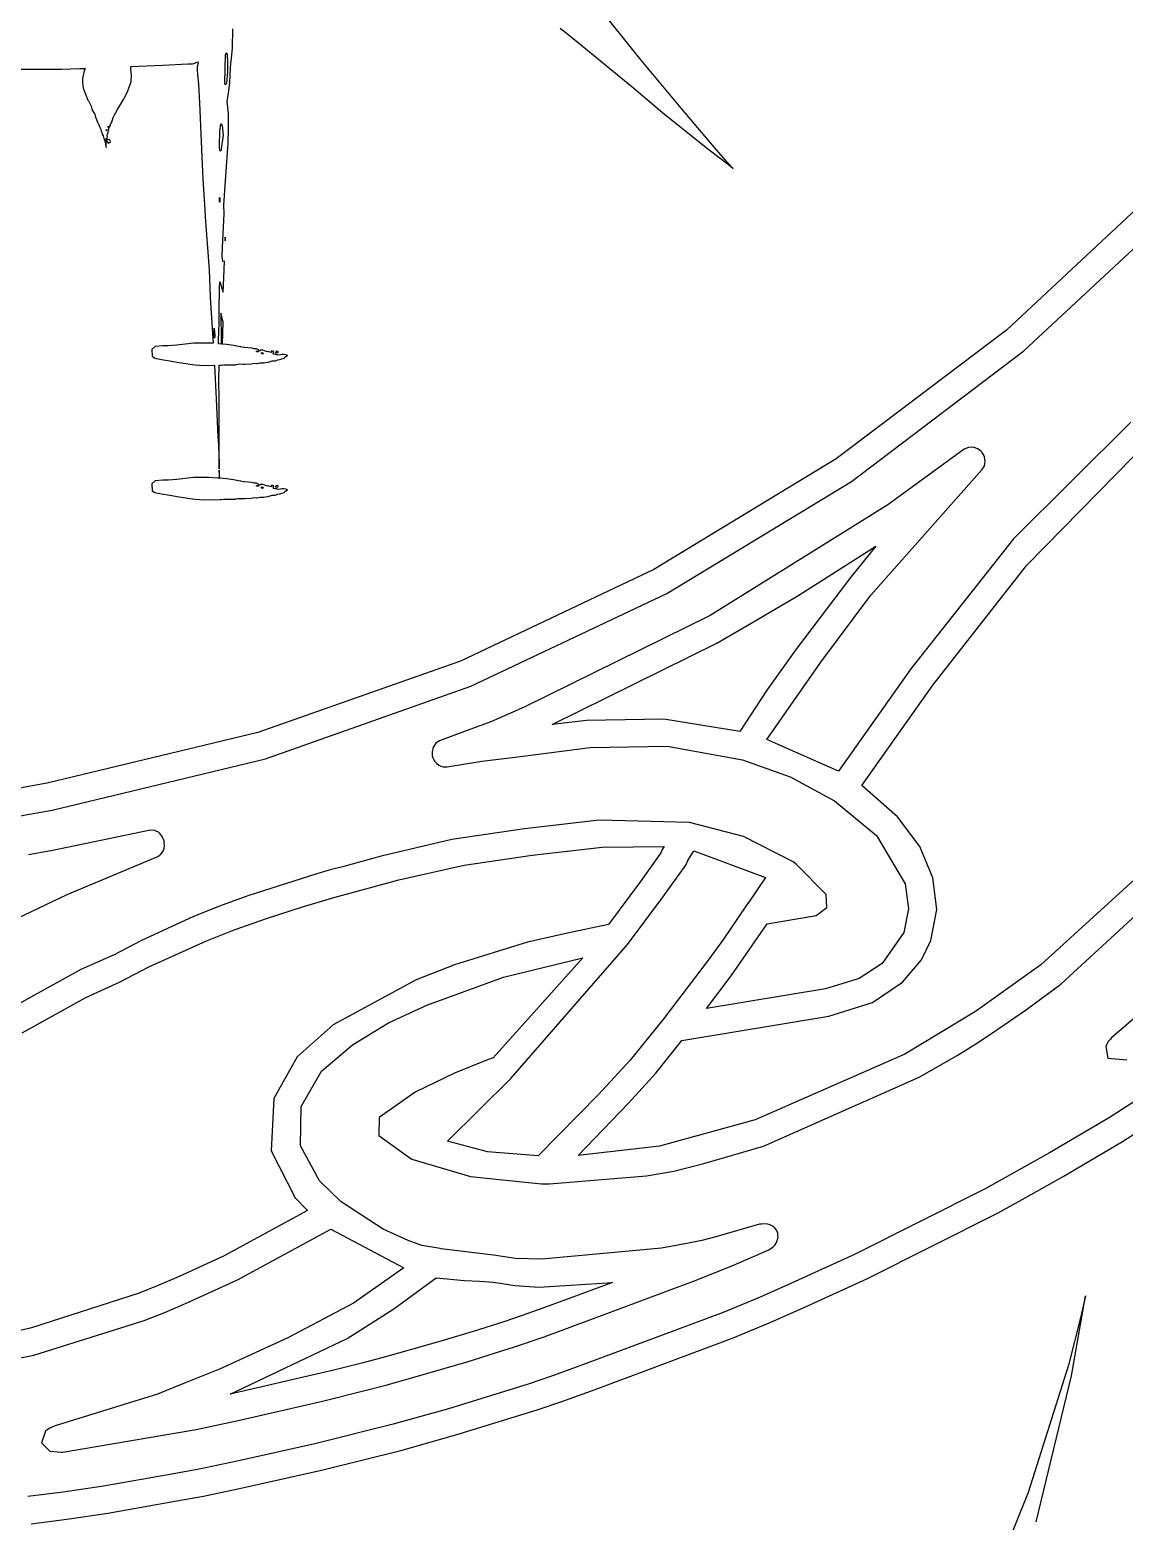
# Model space of a CAD drawing. Extents: x 0 to 238, y 0 to 238.
# Drawn here: x 126.39 to 149.35, y 60.36 to 91.66 of the extents above; entities that cross this region are included whole.
import ezdxf

# ---------------------------------------------------------------- set-up
doc = ezdxf.new("R2010")
doc.units = 0

msp = doc.modelspace()

# ---------------------------------------------------------------- linework, layer by layer
at = {"layer": 'Layer 1'}
for p, q in [((139.210737, 91.030048), (138.266394, 92.201398)), ((130.642856, 91.278598), (130.644338, 91.687061)), ((137.514364, 91.70157), (137.579995, 91.648608)), ((137.579995, 91.648608), (137.710983, 91.542416)), ((137.710983, 91.542416), (137.972422, 91.329621)), ((130.479057, 90.543083), (130.493428, 91.14292)), ((130.493428, 91.14292), (130.505019, 91.178901)), ((130.505019, 91.178901), (130.530961, 91.145009)), ((130.530961, 91.145009), (130.533783, 90.987876)), ((130.616578, 91.063263), (130.642856, 91.278598)), ((137.972422, 91.329621), (139.014382, 90.472939)), ((126.002215, 90.836643), (126.875336, 90.841898)), ((126.875336, 90.841898), (127.057064, 90.837247)), ((127.057064, 90.837247), (127.435137, 90.851262)), ((127.435137, 90.851262), (127.548269, 90.855777)), ((127.528514, 90.800998), (127.503853, 90.704238)), ((127.548269, 90.855777), (127.528514, 90.800998)), ((128.505123, 90.894249), (129.181225, 90.92147)), ((128.507415, 90.839535), (128.505123, 90.894249)), ((128.522655, 90.712927), (128.507415, 90.839535)), ((129.181225, 90.92147), (129.699385, 90.948018)), ((129.699385, 90.948018), (129.764677, 90.950984)), ((129.764677, 90.950984), (129.797627, 90.952195)), ((129.797627, 90.952195), (129.829769, 90.957585)), ((129.829769, 90.957585), (129.8799, 90.979418)), ((129.8799, 90.979418), (129.914263, 90.991952)), ((129.904888, 90.917696), (129.898149, 90.88414)), ((129.898149, 90.88414), (129.899969, 90.825655)), ((129.899969, 90.825655), (129.907716, 90.726336)), ((129.911097, 90.940875), (129.904888, 90.917696)), ((129.916151, 90.968098), (129.911097, 90.940875)), ((129.914263, 90.991952), (129.916151, 90.968098)), ((130.534997, 90.792203), (130.514648, 90.534673)), ((130.533783, 90.987876), (130.534997, 90.792203)), ((130.58263, 90.55467), (130.597048, 90.859772)), ((130.597048, 90.859772), (130.605797, 90.958082)), ((130.605797, 90.958082), (130.616578, 91.063263)), ((140.05219, 90.017178), (139.210737, 91.030048)), ((127.494757, 90.644808), (127.490445, 90.565365)), ((127.490445, 90.565365), (127.500751, 90.500736)), ((127.503853, 90.704238), (127.494757, 90.644808)), ((127.500751, 90.500736), (127.510065, 90.438611)), ((128.439775, 90.362343), (128.516051, 90.581265)), ((128.516051, 90.581265), (128.522655, 90.712927)), ((129.907716, 90.726336), (129.923619, 90.527561)), ((129.923619, 90.527561), (129.946259, 90.132239)), ((130.488371, 90.508934), (130.479057, 90.543083)), ((130.514648, 90.534673), (130.488371, 90.508934)), ((130.555139, 90.335948), (130.58263, 90.55467)), ((139.014382, 90.472939), (139.662519, 89.929312)), ((127.510065, 90.438611), (127.60797, 90.189841)), ((127.60797, 90.189841), (127.618887, 90.172456)), ((127.618887, 90.172456), (127.642334, 90.132702)), ((128.290324, 90.093967), (128.352046, 90.203325)), ((128.352046, 90.203325), (128.366332, 90.230681)), ((128.366332, 90.230681), (128.439775, 90.362343)), ((130.525356, 90.161162), (130.555139, 90.335948)), ((130.555474, 89.917243), (130.525356, 90.161162)), ((127.642334, 90.132702), (127.672532, 90.060736)), ((127.672532, 90.060736), (127.689713, 90.008584)), ((127.689713, 90.008584), (127.70858, 89.958856)), ((127.70858, 89.958856), (127.732636, 89.924493)), ((127.732636, 89.924493), (127.750625, 89.894913)), ((127.750625, 89.894913), (127.76188, 89.849027)), ((127.76188, 89.849027), (127.770841, 89.819512)), ((128.1369, 89.826787), (128.166344, 89.880974)), ((128.166344, 89.880974), (128.227795, 89.989796)), ((128.227795, 89.989796), (128.290324, 90.093967)), ((129.946259, 90.132239), (129.993559, 88.999629)), ((130.559044, 89.601363), (130.555474, 89.917243)), ((139.662519, 89.929312), (140.610029, 89.168041)), ((140.74958, 89.195872), (140.05219, 90.017178)), ((127.770841, 89.819512), (127.810123, 89.727739)), ((127.810123, 89.727739), (127.822724, 89.700519)), ((127.822724, 89.700519), (127.836404, 89.673425)), ((127.836404, 89.673425), (127.84132, 89.646674)), ((127.84132, 89.646674), (127.846778, 89.636838)), ((127.846778, 89.636838), (127.867397, 89.595129)), ((127.867397, 89.595129), (127.886588, 89.535631)), ((127.886588, 89.535631), (127.895552, 89.510902)), ((127.992068, 89.564034), (127.999, 89.5718)), ((127.997594, 89.542204), (127.992068, 89.564034)), ((128.012834, 89.559386), (127.997594, 89.542204)), ((127.999, 89.5718), (127.998483, 89.571716)), ((127.998483, 89.571716), (128.012834, 89.559386)), ((128.015558, 89.472489), (128.030381, 89.524844)), ((128.034328, 89.616253), (128.029006, 89.645562)), ((128.029006, 89.645562), (128.041, 89.6298)), ((128.030381, 89.524844), (128.040893, 89.55045)), ((128.041, 89.6298), (128.034328, 89.616253)), ((128.037052, 89.596748), (128.046148, 89.605912)), ((128.045206, 89.583879), (128.037052, 89.596748)), ((128.040893, 89.55045), (128.045474, 89.567228)), ((128.041, 89.6298), (128.041, 89.6298)), ((128.045474, 89.567228), (128.045206, 89.583879)), ((128.046148, 89.605912), (128.054897, 89.617368)), ((128.054897, 89.617368), (128.07511, 89.648361)), ((128.07511, 89.648361), (128.081511, 89.662647)), ((128.081511, 89.662647), (128.082456, 89.68704)), ((128.082456, 89.68704), (128.098289, 89.71089)), ((128.098289, 89.71089), (128.120661, 89.772344)), ((128.120661, 89.772344), (128.1369, 89.826787)), ((130.364282, 89.22767), (130.373, 89.541)), ((130.373, 89.541), (130.373037, 89.54099)), ((130.373037, 89.54099), (130.395406, 89.688623)), ((130.395406, 89.688623), (130.42128, 89.653582)), ((130.42128, 89.653582), (130.446279, 89.4538)), ((130.545907, 89.282452), (130.559044, 89.601363)), ((127.895552, 89.510902), (127.908692, 89.476943)), ((127.908692, 89.476943), (127.924324, 89.440017)), ((127.924324, 89.440017), (127.936316, 89.410708)), ((127.936316, 89.410708), (127.943594, 89.381128)), ((127.943594, 89.381128), (127.947771, 89.368863)), ((127.947771, 89.368863), (127.961922, 89.324932)), ((127.961922, 89.324932), (127.968726, 89.297709)), ((127.968726, 89.297709), (127.975533, 89.268332)), ((127.975533, 89.268332), (127.983348, 89.226487)), ((127.983348, 89.226487), (127.988471, 89.197176)), ((127.985369, 89.332473), (127.987392, 89.343386)), ((127.988064, 89.289293), (127.985369, 89.332473)), ((127.987392, 89.343386), (127.988874, 89.366029)), ((127.988471, 89.267393), (127.988064, 89.289293)), ((127.989142, 89.240299), (127.988471, 89.267393)), ((127.988471, 89.197176), (127.989142, 89.240299)), ((127.988874, 89.366029), (127.99022, 89.390554)), ((127.99022, 89.390554), (128.008887, 89.386039)), ((128.007749, 89.352941), (127.99764, 89.363115)), ((127.99764, 89.363115), (127.999, 89.3334)), ((127.999, 89.3334), (128.029251, 89.284063)), ((127.999, 89.3334), (127.999, 89.3334)), ((128.064698, 89.363237), (128.007749, 89.352941)), ((128.008887, 89.386039), (128.013063, 89.401874)), ((128.008954, 89.443448), (128.015558, 89.472489)), ((128.017376, 89.420405), (128.008954, 89.443448)), ((128.013063, 89.401874), (128.017376, 89.420405)), ((128.029251, 89.284063), (128.081943, 89.307994)), ((128.081943, 89.307994), (128.064698, 89.363237)), ((130.364618, 89.17619), (130.364282, 89.22767)), ((130.446279, 89.4538), (130.393249, 89.127204)), ((130.511758, 88.794818), (130.545907, 89.282452)), ((129.993559, 88.999629), (130.01783, 88.529379)), ((130.380987, 89.114603), (130.364618, 89.17619)), ((130.393249, 89.127204), (130.380987, 89.114603)), ((140.610029, 89.168041), (141.042958, 88.835451)), ((141.021868, 88.880325), (140.74958, 89.195872)), ((130.45616, 87.982069), (130.511758, 88.794818)), ((141.141469, 88.751613), (141.021868, 88.880325)), ((141.042958, 88.835451), (141.141469, 88.751613)), ((130.01783, 88.529379), (130.057116, 87.883655)), ((150.15731, 88.424639), (146.875922, 85.363607)), ((130.367982, 88.052947), (130.369675, 88.143777)), ((130.376, 88.0454), (130.367982, 88.052947)), ((130.369675, 88.143777), (130.376951, 88.135028)), ((130.376951, 88.135028), (130.376, 88.0454)), ((130.462426, 87.799471), (130.45616, 87.982069)), ((147.244405, 84.925431), (150.56923, 88.026908)), ((130.057116, 87.883655), (130.065941, 87.743108)), ((130.065941, 87.743108), (130.107992, 87.18196)), ((130.439247, 87.247016), (130.462426, 87.799471)), ((130.107992, 87.18196), (130.148827, 86.62445)), ((130.425031, 86.924061), (130.439247, 87.247016)), ((130.488424, 87.312798), (130.481417, 87.263542)), ((130.481417, 87.263542), (130.486, 87.2376)), ((130.486, 87.2376), (130.489974, 87.274729)), ((130.486, 87.2376), (130.486, 87.2376)), ((130.489974, 87.274729), (130.488424, 87.312798)), ((130.434599, 86.802573), (130.425031, 86.924061)), ((130.47442, 86.810052), (130.434599, 86.802573)), ((130.458652, 86.457918), (130.47442, 86.810052)), ((130.148827, 86.62445), (130.172745, 86.062896)), ((130.442752, 86.155582), (130.458652, 86.457918)), ((130.360414, 85.776214), (130.366208, 86.240751)), ((130.366208, 86.240751), (130.371195, 86.375041)), ((130.371195, 86.375041), (130.442752, 86.155582)), ((130.172745, 86.062896), (130.188309, 85.830162)), ((130.188309, 85.830162), (130.237365, 85.086143)), ((130.363109, 85.504333), (130.360414, 85.776214)), ((130.353945, 85.343833), (130.363109, 85.504333)), ((130.442078, 85.52684), (130.398551, 85.720625)), ((130.398551, 85.720625), (130.405423, 85.155436)), ((130.426716, 85.066694), (130.442078, 85.52684)), ((130.25863, 85.228074), (130.257416, 85.401923)), ((130.257416, 85.401923), (130.269, 85.2475)), ((130.263075, 85.193172), (130.25863, 85.228074)), ((130.268333, 85.24748), (130.263075, 85.193172)), ((130.269, 85.2475), (130.268333, 85.24748)), ((130.345196, 85.136905), (130.353945, 85.343833)), ((130.405423, 85.155436), (130.404951, 85.06885)), ((146.875922, 85.363607), (143.306919, 82.66183)), ((129.019794, 85.019976), (128.94811, 84.955894)), ((128.94811, 84.955894), (128.954319, 84.811961)), ((129.179755, 85.030756), (129.019794, 85.019976)), ((129.291272, 85.031363), (129.179755, 85.030756)), ((129.469089, 85.047331), (129.291272, 85.031363)), ((129.646773, 85.069297), (129.469089, 85.047331)), ((129.831465, 85.086413), (129.646773, 85.069297)), ((130.138587, 85.089377), (129.831465, 85.086413)), ((130.237365, 85.086143), (130.138587, 85.089377)), ((130.349238, 85.07404), (130.345196, 85.136905)), ((130.361771, 85.07323), (130.349238, 85.07404)), ((130.404951, 85.06885), (130.361771, 85.07323)), ((130.515255, 85.057869), (130.426716, 85.066694)), ((130.661336, 85.036372), (130.515255, 85.057869)), ((130.800141, 85.010298), (130.661336, 85.036372)), ((130.814088, 85.010633), (130.800141, 85.010298)), ((130.879987, 85.000056), (130.814088, 85.010633)), ((130.890026, 84.995608), (130.879987, 85.000056)), ((130.966508, 84.991767), (130.890026, 84.995608)), ((131.042381, 84.984429), (130.966508, 84.991767)), ((131.05269, 84.981607), (131.042381, 84.984429)), ((131.086111, 84.968266), (131.05269, 84.981607)), ((131.12026, 84.972711), (131.086111, 84.968266)), ((131.140405, 84.96786), (131.12026, 84.972711)), ((131.183867, 84.947512), (131.140405, 84.96786)), ((131.144328, 84.908029), (131.145, 84.9232)), ((131.187316, 84.908165), (131.144328, 84.908029)), ((131.144935, 84.92319), (131.166361, 84.926154)), ((131.145, 84.9232), (131.144935, 84.92319)), ((131.166361, 84.926154), (131.185363, 84.919081)), ((131.199971, 84.937405), (131.183867, 84.947512)), ((131.185363, 84.919081), (131.187316, 84.908165)), ((131.212908, 84.925682), (131.199971, 84.937405)), ((131.230832, 84.940301), (131.212908, 84.925682)), ((131.254143, 84.944345), (131.230832, 84.940301)), ((131.247892, 84.870161), (131.25, 84.8819)), ((131.258673, 84.860258), (131.247892, 84.870161)), ((131.25, 84.8819), (131.250387, 84.881884)), ((131.250387, 84.881884), (131.265209, 84.893811)), ((131.277728, 84.940908), (131.254143, 84.944345)), ((131.289266, 84.86996), (131.258673, 84.860258)), ((131.265209, 84.893811), (131.289266, 84.86996)), ((131.313709, 84.92851), (131.277728, 84.940908)), ((131.373678, 84.905669), (131.313709, 84.92851)), ((131.387154, 84.910318), (131.373678, 84.905669)), ((131.427919, 84.900883), (131.387154, 84.910318)), ((131.45184, 84.894414), (131.427919, 84.900883)), ((131.460735, 84.901289), (131.45184, 84.894414)), ((131.48607, 84.92048), (131.460196, 84.926689)), ((131.460196, 84.926689), (131.460735, 84.901289)), ((131.508439, 84.91286), (131.48607, 84.92048)), ((131.492268, 84.861044), (131.508439, 84.91286)), ((131.502106, 84.85761), (131.492268, 84.861044)), ((131.536402, 84.853162), (131.502106, 84.85761)), ((131.556482, 84.855318), (131.536402, 84.853162)), ((131.555278, 84.92083), (131.541, 84.8833)), ((131.541, 84.8833), (131.582769, 84.893945)), ((131.541, 84.8833), (131.541, 84.8833)), ((131.599953, 84.913015), (131.555278, 84.92083)), ((131.568409, 84.847368), (131.556482, 84.855318)), ((131.583649, 84.83854), (131.568409, 84.847368)), ((131.582769, 84.893945), (131.599953, 84.895495)), ((131.644157, 84.84649), (131.583649, 84.83854)), ((131.599953, 84.895495), (131.599953, 84.913015)), ((131.674882, 84.847368), (131.644157, 84.84649)), ((131.712884, 84.849657), (131.674882, 84.847368)), ((131.767666, 84.843188), (131.712884, 84.849657)), ((131.781749, 84.828634), (131.767666, 84.843188)), ((131.77346, 84.810307), (131.781749, 84.828634)), ((131.796927, 84.827243), (131.783112, 84.82785)), ((131.783112, 84.82785), (131.791, 84.8201)), ((131.791, 84.8201), (131.796927, 84.827243)), ((143.628169, 82.187961), (147.244405, 84.925431)), ((128.954319, 84.811961), (129.009301, 84.772882)), ((129.009301, 84.772882), (129.151476, 84.743435)), ((129.151476, 84.743435), (129.325116, 84.715944)), ((129.325116, 84.715944), (129.523284, 84.681716)), ((129.523284, 84.681716), (129.658855, 84.660758)), ((129.658855, 84.660758), (129.742393, 84.648967)), ((129.742393, 84.648967), (129.85384, 84.635223)), ((129.85384, 84.635223), (129.944467, 84.629158)), ((129.944467, 84.629158), (130.031592, 84.622554)), ((130.031592, 84.622554), (130.26136, 84.623767)), ((130.26136, 84.623767), (130.269042, 84.477415)), ((130.356299, 84.315789), (130.36068, 84.624325)), ((130.36068, 84.624325), (130.380692, 84.62446)), ((130.380692, 84.62446), (130.405084, 84.627088)), ((130.405084, 84.627088), (130.460806, 84.632679)), ((130.460806, 84.632679), (130.56181, 84.635309)), ((130.56181, 84.635309), (130.635055, 84.634231)), ((130.635055, 84.634231), (130.70466, 84.634835)), ((130.70466, 84.634835), (130.714969, 84.637398)), ((130.714969, 84.637398), (130.752971, 84.644405)), ((130.752971, 84.644405), (130.794409, 84.651074)), ((130.794409, 84.651074), (130.858962, 84.647233)), ((130.858962, 84.647233), (130.872302, 84.644411)), ((130.872302, 84.644411), (130.90013, 84.646296)), ((130.90013, 84.646296), (131.029032, 84.655124)), ((131.029032, 84.655124), (131.067304, 84.659504)), ((131.067304, 84.659504), (131.105237, 84.665566)), ((131.105237, 84.665566), (131.142773, 84.661254)), ((131.142773, 84.661254), (131.156585, 84.664358)), ((131.156585, 84.664358), (131.215072, 84.675543)), ((131.215072, 84.675543), (131.298556, 84.678441)), ((131.298556, 84.678441), (131.33327, 84.681546)), ((131.33327, 84.681546), (131.380965, 84.688883)), ((131.380965, 84.688883), (131.391275, 84.690636)), ((131.391275, 84.690636), (131.432716, 84.701956)), ((131.432716, 84.701956), (131.473884, 84.714018)), ((131.473884, 84.714018), (131.515323, 84.715296)), ((131.515323, 84.715296), (131.532439, 84.720015)), ((131.532439, 84.720015), (131.594226, 84.738275)), ((131.594226, 84.738275), (131.632298, 84.746697)), ((131.632298, 84.746697), (131.673601, 84.757477)), ((131.673601, 84.757477), (131.732289, 84.771964)), ((131.732289, 84.771964), (131.74624, 84.805791)), ((131.74624, 84.805791), (131.77346, 84.810307)), ((131.791, 84.8201), (131.791, 84.8201)), ((130.269042, 84.477415), (130.297747, 83.917142)), ((130.358255, 83.89998), (130.356299, 84.315789)), ((130.297747, 83.917142), (130.332514, 83.122123)), ((130.361015, 83.383844), (130.358255, 83.89998)), ((130.361893, 82.642114), (130.361015, 83.383844)), ((149.48915, 83.427089), (147.021731, 80.97983)), ((130.332514, 83.122123), (130.33723, 83.04585)), ((130.33723, 83.04585), (130.348956, 82.933458)), ((130.348956, 82.933458), (130.357445, 82.564345)), ((130.361554, 82.450203), (130.361893, 82.642114)), ((143.306919, 82.66183), (139.480114, 80.339559)), ((145.986971, 82.860022), (144.388831, 81.693052)), ((146.077598, 82.90179), (145.986971, 82.860022)), ((146.176514, 82.905361), (146.077598, 82.90179)), ((146.273206, 82.872341), (146.176514, 82.905361)), ((146.310669, 82.845453), (146.273206, 82.872341)), ((146.345574, 82.820525), (146.310669, 82.845453)), ((146.35649, 82.804554), (146.345574, 82.820525)), ((146.370638, 82.791888), (146.35649, 82.804554)), ((146.388023, 82.758264), (146.370638, 82.791888)), ((146.4141, 82.70739), (146.388023, 82.758264)), ((146.425953, 82.655642), (146.4141, 82.70739)), ((146.431141, 82.603019), (146.425953, 82.655642)), ((147.302285, 80.430025), (149.543387, 82.708221)), ((130.357445, 82.564345), (130.361554, 82.450203)), ((130.362, 82.4232), (130.362943, 82.327857)), ((130.363617, 82.31768), (130.362, 82.4232)), ((130.362, 82.4232), (130.362, 82.4232)), ((130.362943, 82.327857), (130.364224, 82.253333)), ((144.03332, 79.801652), (146.3612, 82.427962)), ((146.3612, 82.427962), (146.380267, 82.458081)), ((146.380267, 82.458081), (146.408636, 82.502754)), ((146.408636, 82.502754), (146.423258, 82.55201)), ((146.423258, 82.55201), (146.431141, 82.603019)), ((129.019919, 82.20033), (128.948235, 82.136319)), ((128.948235, 82.136319), (128.954444, 81.992386)), ((129.17988, 82.211113), (129.019919, 82.20033)), ((129.291397, 82.211785), (129.17988, 82.211113)), ((129.469214, 82.227756), (129.291397, 82.211785)), ((129.646898, 82.249654), (129.469214, 82.227756)), ((129.83159, 82.266767), (129.646898, 82.249654)), ((130.138712, 82.269872), (129.83159, 82.266767)), ((130.323604, 82.25626), (130.138712, 82.269872)), ((130.3641, 82.253362), (130.323604, 82.25626)), ((130.364224, 82.253333), (130.363617, 82.31768)), ((130.515371, 82.238201), (130.3641, 82.253362)), ((130.661452, 82.216775), (130.515371, 82.238201)), ((130.800257, 82.190697), (130.661452, 82.216775)), ((130.814205, 82.191036), (130.800257, 82.190697)), ((130.880104, 82.180388), (130.814205, 82.191036)), ((130.890142, 82.176075), (130.880104, 82.180388)), ((130.966624, 82.172102), (130.890142, 82.176075)), ((131.042497, 82.164764), (130.966624, 82.172102)), ((131.052807, 82.161942), (131.042497, 82.164764)), ((131.086227, 82.148598), (131.052807, 82.161942)), ((131.120376, 82.153046), (131.086227, 82.148598)), ((131.140521, 82.14833), (131.120376, 82.153046)), ((131.183983, 82.127914), (131.140521, 82.14833)), ((131.187361, 82.08862), (131.144, 82.0885)), ((131.144, 82.0885), (131.144373, 82.088555)), ((131.144373, 82.088555), (131.14498, 82.103716)), ((131.14498, 82.103716), (131.166406, 82.10668)), ((131.166406, 82.10668), (131.185408, 82.099537)), ((131.200087, 82.117873), (131.183983, 82.127914)), ((131.185408, 82.099537), (131.187361, 82.08862)), ((131.213024, 82.106149), (131.200087, 82.117873)), ((131.230948, 82.120703), (131.213024, 82.106149)), ((131.254259, 82.124748), (131.230948, 82.120703)), ((131.247937, 82.050755), (131.250432, 82.06241)), ((131.258718, 82.040781), (131.247937, 82.050755)), ((131.250432, 82.06241), (131.265254, 82.074337)), ((131.277845, 82.121242), (131.254259, 82.124748)), ((131.259, 82.0407), (131.258718, 82.040781)), ((131.289311, 82.050484), (131.259, 82.0407)), ((131.265254, 82.074337), (131.289311, 82.050484)), ((131.313825, 82.108844), (131.277845, 82.121242)), ((131.373795, 82.086069), (131.313825, 82.108844)), ((131.387271, 82.090785), (131.373795, 82.086069)), ((131.428035, 82.081285), (131.387271, 82.090785)), ((131.451956, 82.074749), (131.428035, 82.081285)), ((131.460852, 82.081621), (131.451956, 82.074749)), ((131.486187, 82.100883), (131.460313, 82.107092)), ((131.460313, 82.107092), (131.460852, 82.081621)), ((131.508556, 82.093263), (131.486187, 82.100883)), ((131.492384, 82.041447), (131.508556, 82.093263)), ((131.502222, 82.037942), (131.492384, 82.041447)), ((131.536518, 82.033562), (131.502222, 82.037942)), ((131.556598, 82.035721), (131.536518, 82.033562)), ((131.554509, 82.101284), (131.540226, 82.063749)), ((131.540226, 82.063749), (131.582, 82.0744)), ((131.599185, 82.093467), (131.554509, 82.101284)), ((131.568525, 82.0277), (131.556598, 82.035721)), ((131.583765, 82.018951), (131.568525, 82.0277)), ((131.582, 82.0744), (131.599185, 82.075949)), ((131.582, 82.0744), (131.582, 82.0744)), ((131.644273, 82.026901), (131.583765, 82.018951)), ((131.599185, 82.075949), (131.599185, 82.093467)), ((131.674999, 82.027708), (131.644273, 82.026901)), ((131.713, 82.03), (131.674999, 82.027708)), ((131.7678, 82.023594), (131.713, 82.03)), ((131.713, 82.03), (131.713, 82.03)), ((131.781883, 82.008972), (131.7678, 82.023594)), ((131.773594, 81.990645), (131.781883, 82.008972)), ((131.796927, 82.00774), (131.783112, 82.008279)), ((131.783112, 82.008279), (131.791, 82.0006)), ((139.750727, 79.835014), (143.628169, 82.187961)), ((128.954444, 81.992386), (129.009426, 81.953304)), ((129.009426, 81.953304), (129.151601, 81.92386)), ((129.151601, 81.92386), (129.325241, 81.896368)), ((129.325241, 81.896368), (129.523409, 81.86207)), ((129.523409, 81.86207), (129.65898, 81.841186)), ((129.65898, 81.841186), (129.742518, 81.829462)), ((129.742518, 81.829462), (129.853965, 81.815647)), ((129.853965, 81.815647), (129.944592, 81.80965)), ((129.944592, 81.80965), (130.031717, 81.802913)), ((130.031717, 81.802913), (130.380826, 81.804799)), ((130.380826, 81.804799), (130.405218, 81.807494)), ((130.405218, 81.807494), (130.46094, 81.81302)), ((130.46094, 81.81302), (130.561944, 81.815715)), ((130.561944, 81.815715), (130.635189, 81.814637)), ((130.635189, 81.814637), (130.704794, 81.815244)), ((130.704794, 81.815244), (130.715103, 81.817803)), ((130.715103, 81.817803), (130.753105, 81.824879)), ((130.753105, 81.824879), (130.794543, 81.831483)), ((130.794543, 81.831483), (130.859096, 81.827709)), ((130.859096, 81.827709), (130.872436, 81.824811)), ((130.872436, 81.824811), (130.900264, 81.826699)), ((130.900264, 81.826699), (131.029166, 81.835524)), ((131.029166, 81.835524), (131.067438, 81.839836)), ((131.067438, 81.839836), (131.105371, 81.845901)), ((131.105371, 81.845901), (131.142907, 81.841589)), ((131.142907, 81.841589), (131.156719, 81.844694)), ((131.156719, 81.844694), (131.215206, 81.855881)), ((131.215206, 81.855881), (131.29869, 81.858844)), ((131.29869, 81.858844), (131.333404, 81.861949)), ((131.333404, 81.861949), (131.381099, 81.869224)), ((131.381099, 81.869224), (131.391409, 81.870977)), ((131.391409, 81.870977), (131.43285, 81.882432)), ((131.43285, 81.882432), (131.474018, 81.894492)), ((131.474018, 81.894492), (131.515457, 81.895773)), ((131.515457, 81.895773), (131.532573, 81.900421)), ((131.532573, 81.900421), (131.59436, 81.918681)), ((131.59436, 81.918681), (131.632432, 81.927037)), ((131.632432, 81.927037), (131.673735, 81.937818)), ((131.673735, 81.937818), (131.732423, 81.952373)), ((131.732423, 81.952373), (131.746374, 81.986197)), ((131.746374, 81.986197), (131.773594, 81.990645)), ((131.791, 82.0006), (131.796927, 82.00774)), ((131.791, 82.0006), (131.791, 82.0006)), ((144.388831, 81.693052), (140.657751, 79.372062)), ((142.517632, 79.796507), (144.133092, 80.824337)), ((144.133092, 80.824337), (143.603006, 80.172494)), ((147.021731, 80.97983), (144.87133, 78.249809)), ((139.480114, 80.339559), (135.425318, 78.417047)), ((143.603006, 80.172494), (142.467626, 78.664504)), ((145.332687, 77.913401), (147.302285, 80.430025)), ((135.642286, 77.88711), (139.750727, 79.835014)), ((141.65381, 79.287579), (142.517632, 79.796507)), ((142.97982, 78.389752), (144.03332, 79.801652)), ((140.657751, 79.372062), (136.757741, 77.447792)), ((140.800227, 78.794687), (141.65381, 79.287579)), ((137.345007, 77.081457), (140.800227, 78.794687)), ((142.467626, 78.664504), (141.847, 77.8058)), ((135.425318, 78.417047), (131.172343, 76.914543)), ((141.84668, 76.768032), (142.97982, 78.389752)), ((144.87133, 78.249809), (143.35149, 76.106419)), ((131.33305, 76.364768), (135.642286, 77.88711)), ((141.847, 77.8058), (141.280998, 76.938743)), ((141.847, 77.8058), (141.847, 77.8058)), ((143.841477, 75.801011), (145.332687, 77.913401)), ((136.757741, 77.447792), (136.059608, 77.142826)), ((136.059608, 77.142826), (135.486531, 76.929904)), ((138.069688, 77.167972), (137.345007, 77.081457)), ((139.685779, 77.199559), (138.069688, 77.167972)), ((141.280998, 76.938743), (139.685779, 77.199559)), ((131.172343, 76.914543), (126.751, 75.8523)), ((134.902273, 76.689829), (134.848086, 76.609511)), ((134.9834, 76.742791), (134.902273, 76.689829)), ((135.486531, 76.929904), (134.9834, 76.742791)), ((143.35149, 76.106419), (141.84668, 76.768032)), ((134.848086, 76.609511), (134.825178, 76.511741)), ((134.825178, 76.511741), (134.827267, 76.466123)), ((134.827267, 76.466123), (134.82896, 76.42765)), ((134.82896, 76.42765), (134.837709, 76.40656)), ((134.837709, 76.40656), (134.84155, 76.383982)), ((134.84155, 76.383982), (134.859, 76.354605)), ((135.87059, 76.312955), (136.573438, 76.397788)), ((136.573438, 76.397788), (138.144088, 76.60276)), ((138.144088, 76.60276), (139.755483, 76.629983)), ((139.755483, 76.629983), (141.341788, 76.345433)), ((126.853226, 75.288504), (131.33305, 76.364768)), ((134.859, 76.354605), (134.88804, 76.305552)), ((134.88804, 76.305552), (134.924292, 76.266741)), ((134.924292, 76.266741), (134.965462, 76.234531)), ((134.965462, 76.234531), (135.012562, 76.212094)), ((135.012562, 76.212094), (135.060605, 76.198283)), ((135.060605, 76.198283), (135.113767, 76.196589)), ((135.113767, 76.196589), (135.145167, 76.195511)), ((135.145167, 76.195511), (135.87059, 76.312955)), ((141.341788, 76.345433), (142.336838, 75.984206)), ((126.751, 75.8523), (125.54239, 75.638232)), ((142.336838, 75.984206), (143.267668, 75.480059)), ((144.592639, 75.148833), (143.841477, 75.801011)), ((143.267668, 75.480059), (144.149414, 74.756524)), ((125.635786, 75.072951), (126.853226, 75.288504)), ((145.058805, 74.524323), (144.592639, 75.148833)), ((128.917865, 74.864432), (127.002155, 74.466479)), ((129.005884, 74.862154), (128.917481, 74.864717)), ((128.917481, 74.864717), (128.918, 74.8645)), ((128.918, 74.8645), (128.917865, 74.864432)), ((129.035464, 74.848949), (129.005884, 74.862154)), ((129.086944, 74.822939), (129.035464, 74.848949)), ((129.11511, 74.795651), (129.086944, 74.822939)), ((136.763257, 74.893167), (135.240387, 74.668721)), ((138.328917, 75.077588), (136.763257, 74.893167)), ((140.229997, 75.03123), (138.328917, 75.077588)), ((141.359198, 74.731849), (140.229997, 75.03123)), ((129.153582, 74.752189), (129.11511, 74.795651)), ((129.194753, 74.674578), (129.153582, 74.752189)), ((129.198258, 74.655576), (129.194753, 74.674578)), ((129.205466, 74.638058), (129.198258, 74.655576)), ((129.204585, 74.491907), (129.212205, 74.54359)), ((129.208161, 74.600458), (129.205466, 74.638058)), ((129.212205, 74.54359), (129.208161, 74.600458)), ((135.240387, 74.668721), (133.761037, 74.322855)), ((136.928522, 74.339702), (138.392302, 74.50829)), ((138.392302, 74.50829), (139.697672, 74.522034)), ((139.697672, 74.522034), (139.656705, 74.46051)), ((142.399057, 74.199479), (141.359198, 74.731849)), ((144.149414, 74.756524), (144.749248, 73.737004)), ((145.335607, 73.868747), (145.058805, 74.524323)), ((126.825955, 74.43454), (126.361025, 74.350585)), ((127.002155, 74.466479), (126.825955, 74.43454)), ((127.173183, 73.515692), (129.072853, 74.314897)), ((129.072853, 74.314897), (129.099198, 74.333428)), ((129.099198, 74.333428), (129.138684, 74.360987)), ((129.138684, 74.360987), (129.167456, 74.399259)), ((129.167456, 74.399259), (129.191039, 74.442115)), ((129.191039, 74.442115), (129.204585, 74.491907)), ((133.761037, 74.322855), (132.944112, 74.09942)), ((135.499232, 74.133045), (136.928522, 74.339702)), ((139.627797, 74.388617), (139.198783, 73.790072)), ((139.656705, 74.46051), (139.627797, 74.388617)), ((140.147453, 74.131031), (140.190983, 74.230686)), ((140.190983, 74.230686), (140.320689, 74.429796)), ((140.320689, 74.429796), (141.823079, 73.875186)), ((142.472499, 74.14753), (142.399057, 74.199479)), ((150.098782, 74.320231), (147.601, 72.0415)), ((132.406882, 73.947739), (130.959872, 73.485304)), ((132.691904, 74.03338), (132.406882, 73.947739)), ((132.944112, 74.09942), (132.691904, 74.03338)), ((134.131202, 73.824105), (135.499232, 74.133045)), ((139.667769, 73.457759), (140.147453, 74.131031)), ((141.823079, 73.875186), (141.455516, 73.33735)), ((143.09584, 73.518663), (142.472499, 74.14753)), ((148.017248, 71.637606), (150.60493, 74.018755)), ((132.794432, 73.46375), (134.131202, 73.824105)), ((139.198783, 73.790072), (138.527535, 72.890402)), ((144.749248, 73.737004), (144.819243, 73.218986)), ((145.415156, 73.203544), (145.335607, 73.868747)), ((125.810333, 72.864592), (127.173183, 73.515692)), ((130.368538, 73.273525), (129.819585, 73.051639)), ((130.959872, 73.485304), (130.368538, 73.273525)), ((131.355783, 73.013848), (132.111125, 73.260598)), ((132.111125, 73.260598), (132.794432, 73.46375)), ((138.927927, 72.464295), (139.667769, 73.457759)), ((141.410643, 73.271183), (140.94376, 72.581001)), ((141.411182, 73.271789), (141.410643, 73.271183)), ((141.452349, 73.332701), (141.411182, 73.271789)), ((141.455516, 73.33735), (141.452349, 73.332701)), ((142.883457, 73.076856), (143.109923, 73.246319)), ((143.109923, 73.246319), (143.09584, 73.518663)), ((129.819585, 73.051639), (128.713255, 72.543857)), ((130.677259, 72.77283), (131.355783, 73.013848)), ((141.859607, 72.903685), (142.883457, 73.076856)), ((144.819243, 73.218986), (144.725522, 72.717784)), ((145.289561, 72.550153), (145.415156, 73.203544)), ((130.081542, 72.539286), (130.677259, 72.77283)), ((137.665715, 72.70428), (136.831001, 72.517632)), ((137.666, 72.7042), (137.665715, 72.70428)), ((138.527535, 72.890402), (137.666, 72.7042)), ((141.100148, 71.811575), (141.859607, 72.903685)), ((144.725522, 72.717784), (144.269587, 72.069797)), ((128.713255, 72.543857), (128.157162, 72.252906)), ((128.886882, 71.996601), (130.081542, 72.539286)), ((136.831001, 72.517632), (135.296401, 72.043677)), ((136.479507, 69.651475), (138.927927, 72.464295)), ((140.94376, 72.581001), (140.619388, 72.135209)), ((145.092616, 72.143236), (145.289561, 72.550153)), ((128.157162, 72.252906), (127.457534, 71.941471)), ((128.286384, 71.684559), (128.886882, 71.996601)), ((135.296401, 72.043677), (134.495455, 71.722336)), ((137.988134, 72.185803), (136.104974, 70.089983)), ((136.323044, 71.782248), (137.988134, 72.185803)), ((140.619388, 72.135209), (139.669655, 70.883609)), ((144.269587, 72.069797), (143.785763, 71.754943)), ((144.69814, 71.677037), (145.092616, 72.143236)), ((147.601, 72.0415), (146.22582, 71.064072)), ((147.601, 72.0415), (147.601, 72.0415)), ((127.457534, 71.941471), (125.952584, 71.108171)), ((127.56433, 71.351901), (128.286384, 71.684559)), ((134.495455, 71.722336), (132.749145, 70.778532)), ((134.714434, 71.19254), (136.323044, 71.782248)), ((140.587382, 71.126447), (141.100148, 71.811575)), ((143.785763, 71.754943), (143.078052, 71.537334)), ((150.657229, 71.865948), (149.080538, 70.509513)), ((143.078052, 71.537334), (140.587382, 71.126447)), ((144.063796, 71.250659), (144.69814, 71.677037)), ((147.294858, 71.101119), (148.017248, 71.637606)), ((126.22702, 70.610845), (127.56433, 71.351901)), ((133.91388, 70.821136), (134.714434, 71.19254)), ((143.147251, 70.963203), (144.063796, 71.250659)), ((146.22582, 71.064072), (144.74519, 70.166826)), ((146.583989, 70.615438), (147.294858, 71.101119)), ((132.749145, 70.778532), (131.999576, 70.11124)), ((133.15652, 70.363214), (133.91388, 70.821136)), ((139.663926, 70.876465), (138.980751, 70.042022)), ((139.666149, 70.879161), (139.663926, 70.876465)), ((139.669655, 70.883609), (139.666149, 70.879161)), ((140.067471, 70.45077), (143.147251, 70.963203)), ((139.518925, 69.768405), (140.067471, 70.45077)), ((146.233204, 70.382636), (146.583989, 70.615438)), ((149.008574, 70.429196), (148.97245, 70.358849)), ((149.049677, 70.475082), (149.008574, 70.429196)), ((151.5851, 70.47038), (149.01499, 68.82184)), ((149.080538, 70.509513), (149.049677, 70.475082)), ((132.507392, 69.808941), (133.15652, 70.363214)), ((144.74519, 70.166826), (141.60726, 68.784306)), ((145.046962, 69.679987), (145.842058, 70.138649)), ((145.842058, 70.138649), (146.233204, 70.382636)), ((148.97245, 70.358849), (148.960927, 70.329405)), ((148.960927, 70.329405), (149.002368, 70.082859)), ((131.999576, 70.11124), (131.506575, 69.237122)), ((132.0824, 69.068694), (132.507392, 69.808941)), ((135.987127, 70.04713), (135.299772, 69.768859)), ((136.104974, 70.089983), (135.987127, 70.04713)), ((138.980751, 70.042022), (138.315161, 69.318013)), ((149.002368, 70.082859), (149.405237, 70.045529)), ((149.310449, 68.33132), (151.907919, 69.99738)), ((135.299772, 69.768859), (134.468581, 69.370847)), ((135.149677, 68.340375), (136.479507, 69.651475)), ((138.95097, 69.137853), (139.518925, 69.768405)), ((141.777032, 68.236217), (145.046962, 69.679987)), ((131.506575, 69.237122), (131.452932, 68.136195)), ((134.468581, 69.370847), (133.720232, 68.833011)), ((138.315161, 69.318013), (137.054, 68.0315)), ((132.064696, 68.238304), (132.0824, 69.068694)), ((137.89006, 68.040623), (138.95097, 69.137853)), ((133.720232, 68.833011), (133.709183, 68.459651)), ((141.60726, 68.784306), (139.59776, 68.236702)), ((149.01499, 68.82184), (147.77761, 68.094867)), ((132.462697, 67.509294), (132.064696, 68.238304)), ((133.709183, 68.459651), (134.387842, 67.968511)), ((135.98703, 68.115523), (135.149677, 68.340375)), ((139.59776, 68.236702), (137.89006, 68.040623)), ((140.527052, 67.870677), (141.777032, 68.236217)), ((148.065449, 67.599902), (149.310449, 68.33132)), ((131.452932, 68.136195), (131.952164, 67.153502)), ((134.387842, 67.968511), (134.39923, 67.964066)), ((134.39923, 67.964066), (135.63324, 67.601287)), ((137.054, 68.0315), (135.98703, 68.115523)), ((137.054, 68.0315), (137.054, 68.0315)), ((147.77761, 68.094867), (146.43, 67.336965)), ((137.292027, 67.441123), (139.326257, 67.610854)), ((139.326257, 67.610854), (139.896097, 67.70775)), ((139.896097, 67.70775), (140.527052, 67.870677)), ((132.917182, 67.065593), (132.462697, 67.509294)), ((135.63324, 67.601287), (137.12546, 67.443347)), ((137.12546, 67.443347), (137.292027, 67.441123)), ((146.43, 67.336965), (143.70518, 65.967905)), ((147.398581, 67.216645), (148.065449, 67.599902)), ((131.952164, 67.153502), (132.211379, 66.882227)), ((133.799874, 66.492787), (132.917182, 67.065593)), ((146.702266, 66.833246), (147.398581, 67.216645)), ((132.211379, 66.882227), (130.449169, 65.926968)), ((143.948746, 65.449716), (146.702266, 66.833246)), ((130.747013, 65.429923), (132.703423, 66.492923)), ((132.703423, 66.492923), (134.231423, 65.68206)), ((134.325654, 66.255876), (133.799874, 66.492787)), ((141.699203, 66.596351), (140.776286, 66.333566)), ((141.739843, 66.600867), (141.699203, 66.596351)), ((141.802708, 66.607874), (141.739843, 66.600867)), ((141.860388, 66.600664), (141.802708, 66.607874)), ((141.91692, 66.585638), (141.860388, 66.600664)), ((141.966027, 66.558686), (141.91692, 66.585638)), ((142.010364, 66.525265), (141.966027, 66.558686)), ((142.044995, 66.47904), (142.010364, 66.525265)), ((142.067164, 66.449596), (142.044995, 66.47904)), ((142.07114, 66.42984), (142.067164, 66.449596)), ((142.08064, 66.411713), (142.07114, 66.42984)), ((142.08246, 66.373306), (142.08064, 66.411713)), ((142.084888, 66.317045), (142.08246, 66.373306)), ((134.608519, 66.150156), (134.325654, 66.255876)), ((134.99441, 66.085874), (134.608519, 66.150156)), ((135.016243, 66.083111), (134.99441, 66.085874)), ((136.115153, 65.94754), (135.016243, 66.083111)), ((139.637213, 66.096116), (137.130373, 65.864663)), ((140.209613, 66.198938), (139.637213, 66.096116)), ((140.483114, 66.253384), (140.209613, 66.198938)), ((140.776286, 66.333566), (140.483114, 66.253384)), ((141.137039, 65.728203), (141.889144, 66.056887)), ((141.889144, 66.056887), (141.920815, 66.078246)), ((141.920815, 66.078246), (141.978896, 66.117596)), ((141.978896, 66.117596), (142.014137, 66.155668)), ((142.014137, 66.155668), (142.052071, 66.20964)), ((142.052071, 66.20964), (142.084888, 66.317045)), ((130.449169, 65.926968), (129.523424, 65.499771)), ((136.579476, 65.878475), (136.115153, 65.94754)), ((137.130373, 65.864663), (136.579476, 65.878475)), ((143.70518, 65.967905), (142.36794, 65.357501)), ((129.523424, 65.499771), (129.097105, 65.314947)), ((129.715883, 64.960145), (130.747013, 65.429923)), ((134.231423, 65.68206), (133.179403, 64.941004)), ((134.025624, 64.820967), (134.912, 65.4735)), ((134.912, 65.4735), (134.9117, 65.47341)), ((134.9117, 65.47341), (135.509774, 65.415732)), ((140.309533, 65.397631), (141.137039, 65.728203)), ((142.600926, 64.834472), (143.948746, 65.449716)), ((128.685002, 65.147572), (126.420332, 64.423498)), ((129.097105, 65.314947), (128.685002, 65.147572)), ((135.509774, 65.415732), (135.824375, 65.397876)), ((135.824375, 65.397876), (136.112225, 65.376786)), ((136.112225, 65.376786), (136.564345, 65.308663)), ((136.564345, 65.308663), (137.063031, 65.274906)), ((137.063031, 65.274906), (138.609221, 65.373148)), ((138.609221, 65.373148), (137.623702, 65.007473)), ((138.740703, 64.810542), (140.309533, 65.397631)), ((142.36794, 65.357501), (141.707541, 65.067095)), ((129.234977, 64.753892), (129.715883, 64.960145)), ((133.179403, 64.941004), (131.803083, 64.210597)), ((133.045704, 64.198704), (134.025624, 64.820967)), ((137.130674, 64.825476), (136.719584, 64.682426)), ((137.623702, 65.007473), (137.130674, 64.825476)), ((137.176453, 64.232551), (138.740703, 64.810542)), ((141.707541, 65.067095), (140.930505, 64.741309)), ((141.936146, 64.542175), (142.600926, 64.834472)), ((148.533032, 65.094324), (148.438876, 64.662728)), ((148.478562, 64.774513), (148.533032, 65.094324)), ((126.474583, 63.847753), (128.788713, 64.573648)), ((128.788713, 64.573648), (129.234977, 64.753892)), ((136.331873, 64.550911), (135.685489, 64.345532)), ((136.719584, 64.682426), (136.331873, 64.550911)), ((140.930505, 64.741309), (138.061965, 63.670419)), ((141.145769, 64.210728), (141.936146, 64.542175)), ((148.438876, 64.662728), (148.177775, 63.637598)), ((148.244685, 63.416462), (148.478562, 64.774513)), ((126.420332, 64.423498), (125.89011, 64.298372)), ((131.803083, 64.210597), (130.366723, 63.557473)), ((130.589804, 63.028774), (133.045704, 64.198704)), ((135.685489, 64.345532), (135.078791, 64.16165)), ((136.574338, 64.027915), (137.176453, 64.232551)), ((138.246099, 63.128318), (141.145769, 64.210728)), ((134.66824, 64.04481), (133.846799, 63.811943)), ((135.078791, 64.16165), (134.66824, 64.04481)), ((135.561668, 63.707723), (136.574338, 64.027915)), ((124.152773, 63.389424), (126.474583, 63.847753)), ((130.366723, 63.557473), (129.635841, 63.257494)), ((132.797004, 63.542285), (130.589804, 63.028774)), ((133.350337, 63.681223), (132.797004, 63.542285)), ((133.846799, 63.811943), (133.350337, 63.681223)), ((134.178948, 63.310309), (135.561668, 63.707723)), ((138.061965, 63.670419), (137.373197, 63.419157)), ((148.177775, 63.637598), (147.330262, 60.964198)), ((129.635841, 63.257494), (129.067957, 63.027858)), ((133.858344, 63.219682), (134.178948, 63.310309)), ((136.843043, 63.238981), (135.169433, 62.724998)), ((137.373197, 63.419157), (136.843043, 63.238981)), ((147.499317, 60.352112), (148.244685, 63.416462)), ((129.067957, 63.027858), (126.921337, 62.365034)), ((132.530464, 62.885687), (133.418617, 63.10764)), ((133.418617, 63.10764), (133.858344, 63.219682)), ((137.55194, 62.875303), (138.246099, 63.128318)), ((130.761914, 62.479784), (132.530464, 62.885687)), ((135.169433, 62.724998), (134.008263, 62.398134)), ((135.323311, 62.173532), (137.029671, 62.697754)), ((137.029671, 62.697754), (137.55194, 62.875303)), ((126.811171, 62.320886), (126.722969, 62.258424)), ((126.872755, 62.345157), (126.811171, 62.320886)), ((126.921337, 62.365034), (126.872755, 62.345157)), ((129.222393, 62.172729), (129.87997, 62.291051)), ((129.87997, 62.291051), (130.761914, 62.479784)), ((134.008263, 62.398134), (132.369023, 61.987783)), ((126.718049, 62.254191), (126.630521, 62.004679)), ((126.630521, 62.004679), (126.805389, 61.833239)), ((126.722969, 62.258424), (126.718049, 62.254191)), ((127.079683, 61.811095), (129.222393, 62.172729)), ((132.369023, 61.987783), (130.741103, 61.622847)), ((134.171371, 61.849361), (135.323311, 62.173532)), ((126.805389, 61.833239), (127.049293, 61.811298)), ((127.049293, 61.811298), (127.079683, 61.811095)), ((132.503761, 61.431331), (134.171371, 61.849361)), ((129.370373, 61.352515), (127.933413, 61.099097)), ((129.939406, 61.453184), (129.370373, 61.352515)), ((130.741103, 61.622847), (129.939406, 61.453184)), ((130.848751, 61.060534), (132.503761, 61.431331)), ((127.933413, 61.099097), (127.085962, 60.970198)), ((130.034586, 60.888647), (130.848751, 61.060534)), ((127.085962, 60.970198), (126.342953, 60.878758)), ((128.02644, 60.534221), (129.47236, 60.789192)), ((129.47236, 60.789192), (130.034586, 60.888647)), ((147.330262, 60.964198), (146.014982, 57.670948)), ((127.164368, 60.403166), (128.02644, 60.534221)), ((126.415351, 60.310786), (127.164368, 60.403166))]:
    msp.add_line(p, q, dxfattribs=at)

doc.saveas('drawing.dxf')
